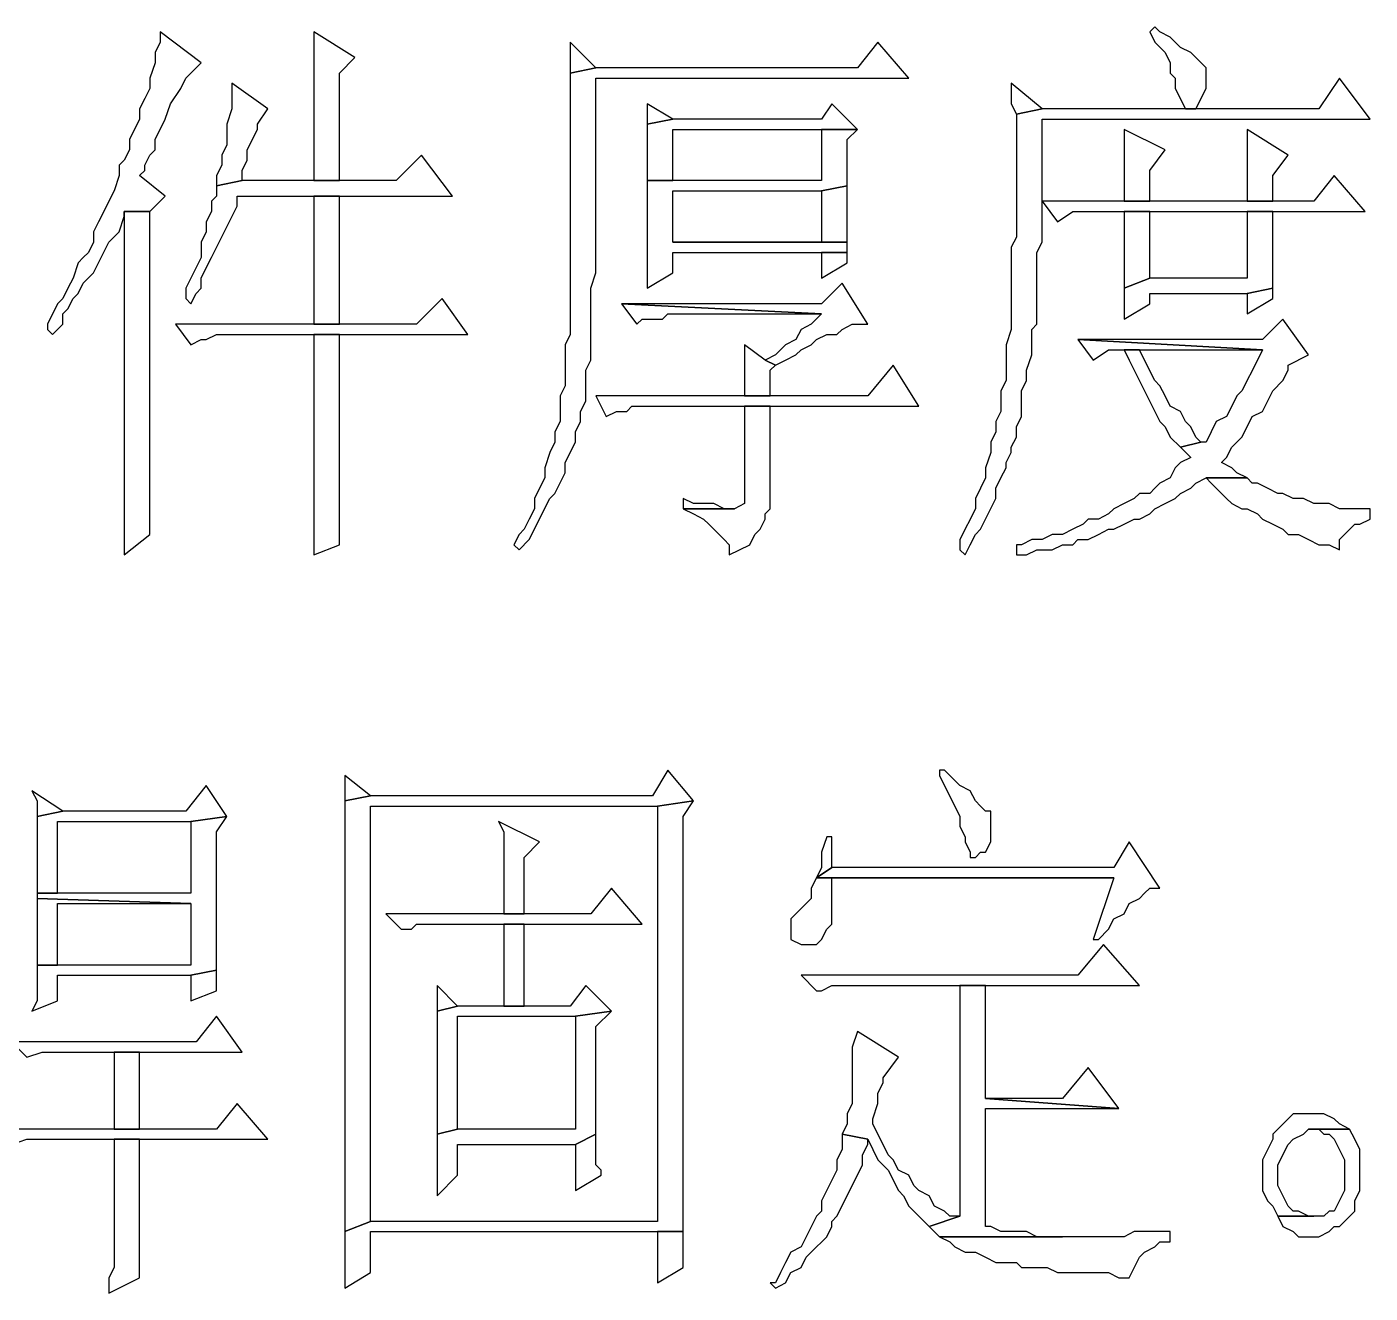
# Model space of a CAD drawing. Extents: x -15.4 to 0.8, y 0.3 to 11.8.
# Drawn here: x -1.1113 to -0.8929, y 10.1044 to 10.3102 of the extents above; entities that cross this region are included whole.
import ezdxf

# ---------------------------------------------------------------- set-up
doc = ezdxf.new("R2010")
doc.units = 0
doc.header["$MEASUREMENT"] = 0
doc.linetypes.add('AUSGEZOGEN', pattern=[0])
doc.layers.get('0').update_dxf_attribs({"linetype": 'AUSGEZOGEN'})

msp = doc.modelspace()

# ---------------------------------------------------------------- linework, layer by layer
for points in [[(-0.92795, 10.31023), (-0.92878, 10.3094), (-0.92878, 10.3094), (-0.92795, 10.30773), (-0.92795, 10.30773), (-0.92628, 10.30606), (-0.92628, 10.30606), (-0.92545, 10.3044), (-0.92545, 10.3044), (-0.92545, 10.30273), (-0.92545, 10.30273), (-0.92461, 10.3019), (-0.92461, 10.3019), (-0.92461, 10.30023), (-0.92461, 10.30023), (-0.92295, 10.2969), (-0.92295, 10.2969), (-0.92128, 10.2969), (-0.92128, 10.2969), (-0.91961, 10.30023), (-0.91961, 10.30023), (-0.91961, 10.30356), (-0.91961, 10.30356), (-0.92211, 10.30606), (-0.92211, 10.30606), (-0.92378, 10.3069), (-0.92378, 10.3069), (-0.92545, 10.30856), (-0.92545, 10.30856), (-0.92711, 10.3094), (-0.92795, 10.31023)], [(-1.08961, 10.3094), (-1.08961, 10.30773), (-1.08961, 10.30773), (-1.09045, 10.30606), (-1.09045, 10.30606), (-1.09045, 10.3044), (-1.09045, 10.3044), (-1.09128, 10.3019), (-1.09128, 10.3019), (-1.09128, 10.30023), (-1.09128, 10.30023), (-1.09211, 10.29856), (-1.09211, 10.29856), (-1.09295, 10.2969), (-1.09295, 10.2969), (-1.09295, 10.29523), (-1.09295, 10.29523), (-1.09461, 10.2919), (-1.09461, 10.2919), (-1.09461, 10.29023), (-1.09461, 10.29023), (-1.09545, 10.28856), (-1.09545, 10.28856), (-1.09628, 10.28773), (-1.09628, 10.28773), (-1.09628, 10.28606), (-1.09628, 10.28606), (-1.09711, 10.28356), (-1.09711, 10.28356), (-1.09961, 10.27856), (-1.09961, 10.27856), (-1.10045, 10.2769), (-1.10045, 10.2769), (-1.10045, 10.27523), (-1.10045, 10.27523), (-1.10128, 10.27356), (-1.10128, 10.27356), (-1.10211, 10.27273), (-1.10211, 10.27273), (-1.10295, 10.2719), (-1.10295, 10.2719), (-1.10378, 10.2694), (-1.10378, 10.2694), (-1.10461, 10.26773), (-1.10461, 10.26773), (-1.10545, 10.26606), (-1.10545, 10.26606), (-1.10628, 10.26523), (-1.10628, 10.26523), (-1.10795, 10.2619), (-1.10795, 10.2619), (-1.10795, 10.26106), (-1.10795, 10.26106), (-1.10711, 10.26023), (-1.10711, 10.26023), (-1.10545, 10.2619), (-1.10545, 10.2619), (-1.10545, 10.26356), (-1.10545, 10.26356), (-1.10461, 10.2644), (-1.10461, 10.2644), (-1.10378, 10.26606), (-1.10378, 10.26606), (-1.10295, 10.2669), (-1.10295, 10.2669), (-1.10211, 10.26856), (-1.10211, 10.26856), (-1.10045, 10.27023), (-1.10045, 10.27023), (-1.09795, 10.27523), (-1.09795, 10.27523), (-1.09628, 10.2769), (-1.09628, 10.2769), (-1.09545, 10.2794), (-1.09545, 10.2794), (-1.09545, 10.28023), (-1.09545, 10.28023), (-1.09128, 10.28023), (-1.09128, 10.28023), (-1.08878, 10.28273), (-1.08878, 10.28273), (-1.09295, 10.28606), (-1.09295, 10.28606), (-1.09211, 10.2869), (-1.09211, 10.2869), (-1.09211, 10.28773), (-1.09211, 10.28773), (-1.09128, 10.2894), (-1.09128, 10.2894), (-1.09045, 10.29023), (-1.09045, 10.29023), (-1.09045, 10.2919), (-1.09045, 10.2919), (-1.08878, 10.29523), (-1.08878, 10.29523), (-1.08795, 10.29773), (-1.08795, 10.29773), (-1.08628, 10.30023), (-1.08628, 10.30023), (-1.08545, 10.3019), (-1.08545, 10.3019), (-1.08295, 10.3044), (-1.08961, 10.3094)], [(-1.06461, 10.3094), (-1.06461, 10.28523), (-1.06461, 10.28523), (-1.06045, 10.28523), (-1.06045, 10.28523), (-1.06045, 10.30273), (-1.06045, 10.30273), (-1.05795, 10.30523), (-1.06461, 10.3094)], [(-0.97295, 10.30773), (-0.97628, 10.30356), (-0.97628, 10.30356), (-1.01878, 10.30356), (-1.01878, 10.30356), (-1.02295, 10.30273), (-1.02295, 10.30273), (-1.02295, 10.26023), (-1.02295, 10.26023), (-1.02378, 10.25856), (-1.02378, 10.25856), (-1.02378, 10.2519), (-1.02378, 10.2519), (-1.02461, 10.25023), (-1.02461, 10.25023), (-1.02461, 10.24606), (-1.02461, 10.24606), (-1.02545, 10.2444), (-1.02545, 10.2444), (-1.02545, 10.24273), (-1.02545, 10.24273), (-1.02628, 10.24106), (-1.02628, 10.24106), (-1.02711, 10.23856), (-1.02711, 10.23856), (-1.02711, 10.2369), (-1.02711, 10.2369), (-1.02795, 10.23523), (-1.02795, 10.23523), (-1.02878, 10.23356), (-1.02878, 10.23356), (-1.02878, 10.2319), (-1.02878, 10.2319), (-1.02961, 10.23023), (-1.02961, 10.23023), (-1.03045, 10.22856), (-1.03045, 10.22856), (-1.03128, 10.22773), (-1.03128, 10.22773), (-1.03211, 10.22606), (-1.03211, 10.22606), (-1.03128, 10.22523), (-1.03128, 10.22523), (-1.02961, 10.2269), (-1.02961, 10.2269), (-1.02628, 10.23356), (-1.02628, 10.23356), (-1.02545, 10.2344), (-1.02545, 10.2344), (-1.02378, 10.23773), (-1.02378, 10.23773), (-1.02378, 10.2394), (-1.02378, 10.2394), (-1.02211, 10.24273), (-1.02211, 10.24273), (-1.02211, 10.2444), (-1.02211, 10.2444), (-1.02128, 10.24606), (-1.02128, 10.24606), (-1.02128, 10.24773), (-1.02128, 10.24773), (-1.02045, 10.2494), (-1.02045, 10.2494), (-1.02045, 10.2544), (-1.02045, 10.2544), (-1.01961, 10.25606), (-1.01961, 10.25606), (-1.01961, 10.26773), (-1.01961, 10.26773), (-1.01878, 10.27023), (-1.01878, 10.27023), (-1.01878, 10.3019), (-1.01878, 10.3019), (-0.96795, 10.3019), (-0.97295, 10.30773)], [(-1.02295, 10.30773), (-1.02295, 10.30273), (-1.02295, 10.30273), (-1.01878, 10.30356), (-1.02295, 10.30773)], [(-1.07795, 10.30106), (-1.07795, 10.2969), (-1.07795, 10.2969), (-1.07878, 10.2944), (-1.07878, 10.2944), (-1.07878, 10.29106), (-1.07878, 10.29106), (-1.07961, 10.2894), (-1.07961, 10.2894), (-1.07961, 10.28773), (-1.07961, 10.28773), (-1.08045, 10.28606), (-1.08045, 10.28606), (-1.08045, 10.2844), (-1.08045, 10.2844), (-1.07628, 10.28523), (-1.07628, 10.28523), (-1.07628, 10.2869), (-1.07628, 10.2869), (-1.07545, 10.28856), (-1.07545, 10.28856), (-1.07545, 10.29023), (-1.07545, 10.29023), (-1.07378, 10.29356), (-1.07378, 10.29356), (-1.07378, 10.2944), (-1.07378, 10.2944), (-1.07211, 10.2969), (-1.07795, 10.30106)], [(-0.89795, 10.3019), (-0.90128, 10.2969), (-0.90128, 10.2969), (-0.94628, 10.2969), (-0.94628, 10.2969), (-0.95045, 10.29606), (-0.95045, 10.29606), (-0.95045, 10.27606), (-0.95045, 10.27606), (-0.95128, 10.2744), (-0.95128, 10.2744), (-0.95128, 10.26106), (-0.95128, 10.26106), (-0.95211, 10.25856), (-0.95211, 10.25856), (-0.95211, 10.25273), (-0.95211, 10.25273), (-0.95295, 10.25106), (-0.95295, 10.25106), (-0.95295, 10.24773), (-0.95295, 10.24773), (-0.95378, 10.24606), (-0.95378, 10.24606), (-0.95378, 10.2444), (-0.95378, 10.2444), (-0.95461, 10.24273), (-0.95461, 10.24273), (-0.95461, 10.24106), (-0.95461, 10.24106), (-0.95545, 10.23856), (-0.95545, 10.23856), (-0.95545, 10.2369), (-0.95545, 10.2369), (-0.95628, 10.23523), (-0.95628, 10.23523), (-0.95711, 10.23356), (-0.95711, 10.23356), (-0.95711, 10.2319), (-0.95711, 10.2319), (-0.95961, 10.2269), (-0.95961, 10.2269), (-0.95961, 10.22523), (-0.95961, 10.22523), (-0.95878, 10.2244), (-0.95878, 10.2244), (-0.95795, 10.22606), (-0.95795, 10.22606), (-0.95711, 10.22773), (-0.95711, 10.22773), (-0.95628, 10.22856), (-0.95628, 10.22856), (-0.95378, 10.23356), (-0.95378, 10.23356), (-0.95378, 10.23523), (-0.95378, 10.23523), (-0.95295, 10.2369), (-0.95295, 10.2369), (-0.95211, 10.23856), (-0.95211, 10.23856), (-0.95211, 10.2394), (-0.95211, 10.2394), (-0.95128, 10.24106), (-0.95128, 10.24106), (-0.95128, 10.2419), (-0.95128, 10.2419), (-0.95045, 10.24356), (-0.95045, 10.24356), (-0.95045, 10.24523), (-0.95045, 10.24523), (-0.94961, 10.2469), (-0.94961, 10.2469), (-0.94961, 10.25106), (-0.94961, 10.25106), (-0.94878, 10.25273), (-0.94878, 10.25273), (-0.94878, 10.2544), (-0.94878, 10.2544), (-0.94795, 10.2569), (-0.94795, 10.2569), (-0.94795, 10.26106), (-0.94795, 10.26106), (-0.94711, 10.2619), (-0.94711, 10.2619), (-0.94711, 10.27356), (-0.94711, 10.27356), (-0.94628, 10.27523), (-0.94628, 10.27523), (-0.94628, 10.29523), (-0.94628, 10.29523), (-0.89295, 10.29523), (-0.89795, 10.3019)], [(-0.95128, 10.30106), (-0.95128, 10.29773), (-0.95128, 10.29773), (-0.95045, 10.29606), (-0.95045, 10.29606), (-0.94628, 10.2969), (-0.95128, 10.30106)], [(-0.98045, 10.29773), (-0.98211, 10.29523), (-0.98211, 10.29523), (-1.00628, 10.29523), (-1.00628, 10.29523), (-1.01045, 10.2944), (-1.01045, 10.2944), (-1.01045, 10.28523), (-1.01045, 10.28523), (-1.00628, 10.28523), (-1.00628, 10.28523), (-1.00628, 10.29356), (-1.00628, 10.29356), (-0.97628, 10.29356), (-0.98045, 10.29773)], [(-1.01045, 10.29773), (-1.01045, 10.2944), (-1.01045, 10.2944), (-1.00628, 10.29523), (-1.01045, 10.29773)], [(-0.97628, 10.29356), (-0.98211, 10.29356), (-0.98211, 10.29356), (-0.98211, 10.28523), (-0.98211, 10.28523), (-1.01045, 10.28523), (-1.01045, 10.28523), (-1.01045, 10.26773), (-1.01045, 10.26773), (-1.00628, 10.27023), (-1.00628, 10.27023), (-1.00628, 10.27356), (-1.00628, 10.27356), (-0.97795, 10.27356), (-0.97795, 10.27356), (-0.97795, 10.27523), (-0.97795, 10.27523), (-1.00628, 10.27523), (-1.00628, 10.27523), (-1.00628, 10.28356), (-1.00628, 10.28356), (-0.98211, 10.28356), (-0.98211, 10.28356), (-0.97795, 10.2844), (-0.97795, 10.2844), (-0.97795, 10.2919), (-0.97628, 10.29356)], [(-0.93295, 10.29356), (-0.93295, 10.2819), (-0.93295, 10.2819), (-0.92878, 10.2819), (-0.92878, 10.2819), (-0.92878, 10.2869), (-0.92878, 10.2869), (-0.92628, 10.29023), (-0.93295, 10.29356)], [(-0.91295, 10.29356), (-0.91295, 10.2819), (-0.91295, 10.2819), (-0.90878, 10.2819), (-0.90878, 10.2819), (-0.90878, 10.28606), (-0.90878, 10.28606), (-0.90628, 10.2894), (-0.91295, 10.29356)], [(-1.04711, 10.2894), (-1.05128, 10.28523), (-1.05128, 10.28523), (-1.07628, 10.28523), (-1.07628, 10.28523), (-1.08045, 10.2844), (-1.08045, 10.2844), (-1.08045, 10.28273), (-1.08045, 10.28273), (-1.08128, 10.2819), (-1.08128, 10.2819), (-1.08128, 10.28023), (-1.08128, 10.28023), (-1.08211, 10.27856), (-1.08211, 10.27856), (-1.08211, 10.2769), (-1.08211, 10.2769), (-1.08295, 10.27523), (-1.08295, 10.27523), (-1.08295, 10.27273), (-1.08295, 10.27273), (-1.08545, 10.26773), (-1.08545, 10.26773), (-1.08545, 10.26606), (-1.08545, 10.26606), (-1.08461, 10.26523), (-1.08461, 10.26523), (-1.08378, 10.2669), (-1.08378, 10.2669), (-1.08295, 10.26773), (-1.08295, 10.26773), (-1.08295, 10.2694), (-1.08295, 10.2694), (-1.08211, 10.27106), (-1.08211, 10.27106), (-1.08128, 10.27273), (-1.08128, 10.27273), (-1.07711, 10.28106), (-1.07711, 10.28106), (-1.07711, 10.28273), (-1.07711, 10.28273), (-1.04211, 10.28273), (-1.04711, 10.2894)], [(-0.89878, 10.28606), (-0.90211, 10.2819), (-0.90211, 10.2819), (-0.94628, 10.2819), (-0.94628, 10.2819), (-0.94378, 10.27856), (-0.94378, 10.27856), (-0.94128, 10.28023), (-0.94128, 10.28023), (-0.89378, 10.28023), (-0.89878, 10.28606)], [(-0.97795, 10.2844), (-0.98211, 10.28356), (-0.98211, 10.28356), (-0.98211, 10.27523), (-0.98211, 10.27523), (-1.00628, 10.27523), (-1.00628, 10.27523), (-0.97795, 10.27523), (-0.97795, 10.27523), (-0.97795, 10.2819), (-0.97795, 10.2844)], [(-1.06045, 10.2619), (-1.06045, 10.28273), (-1.06045, 10.28273), (-1.06461, 10.28273), (-1.06461, 10.28273), (-1.06461, 10.2619), (-1.06461, 10.2619), (-1.06045, 10.2619), (-1.06045, 10.2619)], [(-1.09128, 10.28023), (-1.09545, 10.28023), (-1.09545, 10.28023), (-1.09545, 10.2244), (-1.09545, 10.2244), (-1.09128, 10.22773), (-1.09128, 10.22773), (-1.09128, 10.24273), (-1.09128, 10.28023)], [(-0.92878, 10.28023), (-0.93295, 10.28023), (-0.93295, 10.28023), (-0.93295, 10.26773), (-0.93295, 10.26773), (-0.92878, 10.2694), (-0.92878, 10.28023)], [(-0.90878, 10.28023), (-0.91295, 10.28023), (-0.91295, 10.28023), (-0.91295, 10.2694), (-0.91295, 10.2694), (-0.92878, 10.2694), (-0.92878, 10.2694), (-0.93295, 10.26773), (-0.93295, 10.26773), (-0.93295, 10.26273), (-0.93295, 10.26273), (-0.92878, 10.26523), (-0.92878, 10.26523), (-0.92878, 10.2669), (-0.92878, 10.2669), (-0.91295, 10.2669), (-0.91295, 10.2669), (-0.90878, 10.26773), (-0.90878, 10.26773), (-0.90878, 10.27856), (-0.90878, 10.28023)], [(-0.97795, 10.27356), (-0.98211, 10.27356), (-0.98211, 10.27356), (-0.98211, 10.2694), (-0.98211, 10.2694), (-0.97795, 10.2719), (-0.97795, 10.2719), (-0.97795, 10.27273), (-0.97795, 10.27356)], [(-0.97878, 10.26856), (-0.98211, 10.26523), (-0.98211, 10.26523), (-1.01461, 10.26523), (-1.01461, 10.26523), (-0.98211, 10.26356), (-0.98211, 10.26356), (-0.98378, 10.2619), (-0.98378, 10.2619), (-0.98545, 10.26106), (-0.98545, 10.26106), (-0.98628, 10.2594), (-0.98628, 10.2594), (-0.98795, 10.25856), (-0.98795, 10.25856), (-0.98961, 10.2569), (-0.98961, 10.2569), (-0.99128, 10.25606), (-0.99128, 10.25606), (-0.98961, 10.25523), (-0.98961, 10.25523), (-0.98795, 10.25606), (-0.98795, 10.25606), (-0.98628, 10.2569), (-0.98628, 10.2569), (-0.98545, 10.25773), (-0.98545, 10.25773), (-0.98378, 10.25856), (-0.98378, 10.25856), (-0.98295, 10.2594), (-0.98295, 10.2594), (-0.98128, 10.26023), (-0.98128, 10.26023), (-0.97961, 10.26023), (-0.97961, 10.26023), (-0.97878, 10.26106), (-0.97878, 10.26106), (-0.97711, 10.2619), (-0.97711, 10.2619), (-0.97461, 10.2619), (-0.97878, 10.26856)], [(-1.04378, 10.26606), (-1.04795, 10.2619), (-1.04795, 10.2619), (-1.08711, 10.2619), (-1.08711, 10.2619), (-1.08461, 10.25856), (-1.08461, 10.25856), (-1.08295, 10.2594), (-1.08295, 10.2594), (-1.08211, 10.2594), (-1.08211, 10.2594), (-1.08045, 10.26023), (-1.08045, 10.26023), (-1.03961, 10.26023), (-1.04378, 10.26606)], [(-0.90878, 10.26773), (-0.91295, 10.2669), (-0.91295, 10.2669), (-0.91295, 10.26356), (-0.91295, 10.26356), (-0.90878, 10.26606), (-0.90878, 10.26606), (-0.90878, 10.2669), (-0.90878, 10.26773)], [(-1.01461, 10.26523), (-1.01211, 10.2619), (-1.01211, 10.2619), (-1.01128, 10.26273), (-1.01128, 10.26273), (-1.00795, 10.26273), (-1.00795, 10.26273), (-1.00711, 10.26356), (-1.00711, 10.26356), (-0.98211, 10.26356), (-1.01461, 10.26523)], [(-0.90711, 10.26273), (-0.91045, 10.2594), (-0.91045, 10.2594), (-0.94045, 10.2594), (-0.94045, 10.2594), (-0.91045, 10.25773), (-0.91045, 10.25773), (-0.91128, 10.25606), (-0.91128, 10.25606), (-0.91378, 10.25106), (-0.91378, 10.25106), (-0.91461, 10.25023), (-0.91461, 10.25023), (-0.91545, 10.24856), (-0.91545, 10.24856), (-0.91628, 10.2469), (-0.91628, 10.2469), (-0.91795, 10.24606), (-0.91795, 10.24606), (-0.91961, 10.24273), (-0.91961, 10.24273), (-0.92045, 10.24273), (-0.92045, 10.24273), (-0.92378, 10.2419), (-0.92378, 10.2419), (-0.92211, 10.24023), (-0.92211, 10.24023), (-0.92378, 10.2394), (-0.92378, 10.2394), (-0.92461, 10.23856), (-0.92461, 10.23856), (-0.92545, 10.2369), (-0.92545, 10.2369), (-0.92711, 10.23606), (-0.92711, 10.23606), (-0.92795, 10.23523), (-0.92795, 10.23523), (-0.92878, 10.2344), (-0.92878, 10.2344), (-0.93045, 10.2344), (-0.93045, 10.2344), (-0.93128, 10.23356), (-0.93128, 10.23356), (-0.93295, 10.23273), (-0.93295, 10.23273), (-0.93461, 10.2319), (-0.93461, 10.2319), (-0.93545, 10.23106), (-0.93545, 10.23106), (-0.93711, 10.23023), (-0.93711, 10.23023), (-0.93878, 10.23023), (-0.93878, 10.23023), (-0.93961, 10.2294), (-0.93961, 10.2294), (-0.94128, 10.22856), (-0.94128, 10.22856), (-0.94295, 10.22773), (-0.94295, 10.22773), (-0.94461, 10.22773), (-0.94461, 10.22773), (-0.94628, 10.2269), (-0.94628, 10.2269), (-0.94795, 10.2269), (-0.94795, 10.2269), (-0.94961, 10.22606), (-0.94961, 10.22606), (-0.95045, 10.22606), (-0.95045, 10.22606), (-0.95045, 10.2244), (-0.95045, 10.2244), (-0.94878, 10.2244), (-0.94878, 10.2244), (-0.94711, 10.22523), (-0.94711, 10.22523), (-0.94461, 10.22523), (-0.94461, 10.22523), (-0.94295, 10.22606), (-0.94295, 10.22606), (-0.94128, 10.22606), (-0.94128, 10.22606), (-0.94045, 10.2269), (-0.94045, 10.2269), (-0.93878, 10.2269), (-0.93878, 10.2269), (-0.93711, 10.22773), (-0.93711, 10.22773), (-0.93545, 10.22856), (-0.93545, 10.22856), (-0.93461, 10.22856), (-0.93461, 10.22856), (-0.93295, 10.2294), (-0.93295, 10.2294), (-0.93128, 10.23023), (-0.93128, 10.23023), (-0.93045, 10.23023), (-0.93045, 10.23023), (-0.92878, 10.23106), (-0.92878, 10.23106), (-0.92795, 10.2319), (-0.92795, 10.2319), (-0.92628, 10.23273), (-0.92628, 10.23273), (-0.92461, 10.23356), (-0.92461, 10.23356), (-0.92378, 10.2344), (-0.92378, 10.2344), (-0.92211, 10.23523), (-0.92211, 10.23523), (-0.92128, 10.23606), (-0.92128, 10.23606), (-0.91961, 10.2369), (-0.91961, 10.2369), (-0.91295, 10.2369), (-0.91295, 10.2369), (-0.91461, 10.23773), (-0.91461, 10.23773), (-0.91545, 10.23856), (-0.91545, 10.23856), (-0.91711, 10.2394), (-0.91711, 10.2394), (-0.91628, 10.24023), (-0.91628, 10.24023), (-0.91545, 10.2419), (-0.91545, 10.2419), (-0.91461, 10.24273), (-0.91461, 10.24273), (-0.91378, 10.24356), (-0.91378, 10.24356), (-0.91295, 10.24523), (-0.91295, 10.24523), (-0.91211, 10.2469), (-0.91211, 10.2469), (-0.91045, 10.24773), (-0.91045, 10.24773), (-0.90878, 10.25106), (-0.90878, 10.25106), (-0.90711, 10.25273), (-0.90711, 10.25273), (-0.90628, 10.2544), (-0.90628, 10.2544), (-0.90628, 10.25523), (-0.90628, 10.25523), (-0.90295, 10.2569), (-0.90711, 10.26273)], [(-1.06045, 10.26023), (-1.06461, 10.26023), (-1.06461, 10.26023), (-1.06461, 10.2244), (-1.06461, 10.2244), (-1.06045, 10.22606), (-1.06045, 10.22606), (-1.06045, 10.2594), (-1.06045, 10.26023)], [(-0.99461, 10.25856), (-0.99461, 10.25023), (-0.99461, 10.25023), (-0.99045, 10.25023), (-0.99045, 10.25023), (-0.99045, 10.2544), (-0.99045, 10.2544), (-0.98961, 10.25523), (-0.98961, 10.25523), (-0.99128, 10.25606), (-0.99461, 10.25856)], [(-0.94045, 10.2594), (-0.93795, 10.25606), (-0.93795, 10.25606), (-0.93545, 10.25773), (-0.93545, 10.25773), (-0.91045, 10.25773), (-0.94045, 10.2594)], [(-0.93045, 10.25773), (-0.93295, 10.25773), (-0.93295, 10.25773), (-0.93211, 10.25606), (-0.93211, 10.25606), (-0.92711, 10.24606), (-0.92711, 10.24606), (-0.92628, 10.24523), (-0.92628, 10.24523), (-0.92545, 10.24356), (-0.92545, 10.24356), (-0.92378, 10.2419), (-0.92378, 10.2419), (-0.92045, 10.24273), (-0.92045, 10.24273), (-0.92128, 10.24356), (-0.92128, 10.24356), (-0.92211, 10.24523), (-0.92211, 10.24523), (-0.92295, 10.24606), (-0.92295, 10.24606), (-0.92378, 10.24773), (-0.92378, 10.24773), (-0.92545, 10.24856), (-0.92545, 10.24856), (-0.92628, 10.25023), (-0.92628, 10.25023), (-0.92711, 10.2519), (-0.92711, 10.2519), (-0.92795, 10.25273), (-0.92795, 10.25273), (-0.92961, 10.25606), (-0.93045, 10.25773)], [(-0.97045, 10.25523), (-0.97461, 10.25023), (-0.97461, 10.25023), (-1.01878, 10.25023), (-1.01878, 10.25023), (-1.01711, 10.2469), (-1.01711, 10.2469), (-1.01545, 10.24773), (-1.01545, 10.24773), (-1.01378, 10.24773), (-1.01378, 10.24773), (-1.01295, 10.24856), (-1.01295, 10.24856), (-0.96628, 10.24856), (-0.97045, 10.25523)], [(-0.99045, 10.24856), (-0.99461, 10.24856), (-0.99461, 10.24856), (-0.99461, 10.23273), (-0.99461, 10.23273), (-0.99628, 10.2319), (-0.99628, 10.2319), (-1.00461, 10.2319), (-1.00461, 10.2319), (-1.00295, 10.23106), (-1.00295, 10.23106), (-1.00128, 10.23023), (-1.00128, 10.23023), (-1.00045, 10.2294), (-1.00045, 10.2294), (-0.99878, 10.22773), (-0.99878, 10.22773), (-0.99795, 10.2269), (-0.99795, 10.2269), (-0.99711, 10.22606), (-0.99711, 10.22606), (-0.99711, 10.2244), (-0.99711, 10.2244), (-0.99545, 10.22523), (-0.99545, 10.22523), (-0.99378, 10.22606), (-0.99378, 10.22606), (-0.99295, 10.22773), (-0.99295, 10.22773), (-0.99211, 10.22856), (-0.99211, 10.22856), (-0.99128, 10.23023), (-0.99128, 10.23023), (-0.99128, 10.23106), (-0.99128, 10.23106), (-0.99045, 10.2319), (-0.99045, 10.24856)], [(-0.91295, 10.2369), (-0.91961, 10.2369), (-0.91961, 10.2369), (-0.91878, 10.23606), (-0.91878, 10.23606), (-0.91795, 10.23523), (-0.91795, 10.23523), (-0.91628, 10.23356), (-0.91628, 10.23356), (-0.91545, 10.23273), (-0.91545, 10.23273), (-0.91378, 10.2319), (-0.91378, 10.2319), (-0.91295, 10.2319), (-0.91295, 10.2319), (-0.91128, 10.23106), (-0.91128, 10.23106), (-0.91045, 10.23023), (-0.91045, 10.23023), (-0.90878, 10.2294), (-0.90878, 10.2294), (-0.90711, 10.22856), (-0.90711, 10.22856), (-0.90628, 10.22773), (-0.90628, 10.22773), (-0.90461, 10.22773), (-0.90461, 10.22773), (-0.90295, 10.2269), (-0.90295, 10.2269), (-0.90128, 10.22606), (-0.90128, 10.22606), (-0.89961, 10.22606), (-0.89961, 10.22606), (-0.89795, 10.22523), (-0.89795, 10.22523), (-0.89795, 10.2269), (-0.89795, 10.2269), (-0.89711, 10.22773), (-0.89711, 10.22773), (-0.89545, 10.2294), (-0.89545, 10.2294), (-0.89461, 10.2294), (-0.89461, 10.2294), (-0.89295, 10.23023), (-0.89295, 10.23023), (-0.89295, 10.2319), (-0.89295, 10.2319), (-0.89795, 10.2319), (-0.89795, 10.2319), (-0.89961, 10.23273), (-0.89961, 10.23273), (-0.90211, 10.23273), (-0.90211, 10.23273), (-0.90378, 10.23356), (-0.90378, 10.23356), (-0.90545, 10.23356), (-0.90545, 10.23356), (-0.90711, 10.2344), (-0.90711, 10.2344), (-0.90795, 10.2344), (-0.90795, 10.2344), (-0.90961, 10.23523), (-0.90961, 10.23523), (-0.91128, 10.23606), (-0.91128, 10.23606), (-0.91211, 10.23606), (-0.91295, 10.2369)], [(-1.00461, 10.23356), (-1.00461, 10.2319), (-1.00461, 10.2319), (-0.99628, 10.2319), (-0.99628, 10.2319), (-0.99795, 10.2319), (-0.99795, 10.2319), (-0.99961, 10.23273), (-0.99961, 10.23273), (-1.00295, 10.23273), (-1.00461, 10.23356)], [(-1.00711, 10.1894), (-1.00961, 10.18523), (-1.00961, 10.18523), (-1.05545, 10.18523), (-1.05545, 10.18523), (-1.05961, 10.1844), (-1.05961, 10.1844), (-1.05961, 10.1144), (-1.05961, 10.1144), (-1.05545, 10.11606), (-1.05545, 10.11606), (-1.05545, 10.18356), (-1.05545, 10.18356), (-1.00878, 10.18356), (-1.00878, 10.18356), (-1.00295, 10.1844), (-1.00711, 10.1894)], [(-1.05961, 10.18856), (-1.05961, 10.1844), (-1.05961, 10.1844), (-1.05545, 10.18523), (-1.05961, 10.18856)], [(-0.96295, 10.1894), (-0.96295, 10.18856), (-0.96295, 10.18856), (-0.95961, 10.1819), (-0.95961, 10.1819), (-0.95961, 10.18023), (-0.95961, 10.18023), (-0.95878, 10.17856), (-0.95878, 10.17856), (-0.95878, 10.17773), (-0.95878, 10.17773), (-0.95795, 10.17606), (-0.95795, 10.17606), (-0.95795, 10.17523), (-0.95795, 10.17523), (-0.95711, 10.17523), (-0.95711, 10.17523), (-0.95628, 10.17606), (-0.95628, 10.17606), (-0.95545, 10.17606), (-0.95545, 10.17606), (-0.95461, 10.17773), (-0.95461, 10.17773), (-0.95461, 10.18273), (-0.95461, 10.18273), (-0.95545, 10.18273), (-0.95545, 10.18273), (-0.95628, 10.18356), (-0.95628, 10.18356), (-0.95711, 10.1844), (-0.95711, 10.1844), (-0.95795, 10.18606), (-0.95795, 10.18606), (-0.95961, 10.1869), (-0.95961, 10.1869), (-0.96045, 10.18773), (-0.96045, 10.18773), (-0.96211, 10.1894), (-0.96295, 10.1894)], [(-1.11045, 10.18606), (-1.10961, 10.1844), (-1.10961, 10.1844), (-1.10961, 10.1819), (-1.10961, 10.1819), (-1.10545, 10.18273), (-1.11045, 10.18606)], [(-1.08211, 10.1869), (-1.08545, 10.18273), (-1.08545, 10.18273), (-1.10545, 10.18273), (-1.10545, 10.18273), (-1.10961, 10.1819), (-1.10961, 10.1819), (-1.10961, 10.1694), (-1.10961, 10.1694), (-1.10628, 10.1694), (-1.10628, 10.1694), (-1.10628, 10.18106), (-1.10628, 10.18106), (-1.08461, 10.18106), (-1.08461, 10.18106), (-1.07878, 10.1819), (-1.08211, 10.1869)], [(-1.00295, 10.1844), (-1.00878, 10.18356), (-1.00878, 10.18356), (-1.00878, 10.11606), (-1.00878, 10.11606), (-1.05545, 10.11606), (-1.05545, 10.11606), (-1.05961, 10.1144), (-1.05961, 10.1144), (-1.05961, 10.10523), (-1.05961, 10.10523), (-1.05545, 10.10773), (-1.05545, 10.10773), (-1.05545, 10.1144), (-1.05545, 10.1144), (-1.00461, 10.1144), (-1.00461, 10.1144), (-1.00461, 10.1819), (-1.00295, 10.1844)], [(-1.07878, 10.1819), (-1.08461, 10.18106), (-1.08461, 10.18106), (-1.08461, 10.1694), (-1.08461, 10.1694), (-1.10961, 10.1694), (-1.10961, 10.1694), (-1.10961, 10.16856), (-1.10961, 10.16856), (-1.08461, 10.16773), (-1.08461, 10.16773), (-1.08461, 10.15773), (-1.08461, 10.15773), (-1.10961, 10.15773), (-1.10961, 10.15773), (-1.10961, 10.1519), (-1.10961, 10.1519), (-1.11045, 10.15023), (-1.11045, 10.15023), (-1.10628, 10.1519), (-1.10628, 10.1519), (-1.10628, 10.15606), (-1.10628, 10.15606), (-1.08461, 10.15606), (-1.08461, 10.15606), (-1.08045, 10.1569), (-1.08045, 10.1569), (-1.08045, 10.1794), (-1.07878, 10.1819)], [(-1.03461, 10.18106), (-1.03378, 10.1794), (-1.03378, 10.1794), (-1.03378, 10.16606), (-1.03378, 10.16606), (-1.03045, 10.16606), (-1.03045, 10.16606), (-1.03045, 10.17523), (-1.03045, 10.17523), (-1.02795, 10.17773), (-1.03461, 10.18106)], [(-0.98045, 10.17856), (-0.98128, 10.17856), (-0.98128, 10.17856), (-0.98211, 10.17606), (-0.98211, 10.17606), (-0.98211, 10.17356), (-0.98211, 10.17356), (-0.98295, 10.1719), (-0.98295, 10.1719), (-0.98045, 10.17356), (-0.98045, 10.17856)], [(-0.93211, 10.17773), (-0.93461, 10.17356), (-0.93461, 10.17356), (-0.98045, 10.17356), (-0.98045, 10.17356), (-0.98295, 10.1719), (-0.98295, 10.1719), (-0.93461, 10.1719), (-0.93461, 10.1719), (-0.93795, 10.1619), (-0.93795, 10.1619), (-0.93711, 10.1619), (-0.93711, 10.1619), (-0.93545, 10.16356), (-0.93545, 10.16356), (-0.93461, 10.16523), (-0.93461, 10.16523), (-0.93295, 10.16606), (-0.93295, 10.16606), (-0.93211, 10.16773), (-0.93211, 10.16773), (-0.93045, 10.16856), (-0.93045, 10.16856), (-0.92961, 10.1694), (-0.92961, 10.1694), (-0.92878, 10.17023), (-0.92878, 10.17023), (-0.92711, 10.17023), (-0.93211, 10.17773)], [(-1.01628, 10.17023), (-1.01961, 10.16606), (-1.01961, 10.16606), (-1.05295, 10.16606), (-1.05295, 10.16606), (-1.05045, 10.16356), (-1.05045, 10.16356), (-1.04878, 10.16356), (-1.04878, 10.16356), (-1.04795, 10.1644), (-1.04795, 10.1644), (-1.01128, 10.1644), (-1.01628, 10.17023)], [(-0.98295, 10.1719), (-0.98378, 10.17023), (-0.98378, 10.17023), (-0.98378, 10.16856), (-0.98378, 10.16856), (-0.98461, 10.16773), (-0.98461, 10.16773), (-0.98545, 10.1669), (-0.98545, 10.1669), (-0.98711, 10.16523), (-0.98711, 10.16523), (-0.98711, 10.1619), (-0.98711, 10.1619), (-0.98545, 10.16106), (-0.98545, 10.16106), (-0.98295, 10.16106), (-0.98295, 10.16106), (-0.98211, 10.1619), (-0.98211, 10.1619), (-0.98128, 10.16356), (-0.98128, 10.16356), (-0.98045, 10.1644), (-0.98045, 10.1644), (-0.98045, 10.1719), (-0.98045, 10.1719), (-0.93461, 10.1719), (-0.98295, 10.1719)], [(-1.10961, 10.16856), (-1.10961, 10.15773), (-1.10961, 10.15773), (-1.10628, 10.15773), (-1.10628, 10.15773), (-1.10628, 10.16773), (-1.10628, 10.16773), (-1.08461, 10.16773), (-1.10961, 10.16856)], [(-1.03045, 10.15106), (-1.03045, 10.1644), (-1.03045, 10.1644), (-1.03378, 10.1644), (-1.03378, 10.1644), (-1.03378, 10.15106), (-1.03378, 10.15106), (-1.03045, 10.15106), (-1.03045, 10.15106)], [(-0.93628, 10.16106), (-0.94045, 10.15606), (-0.94045, 10.15606), (-0.98545, 10.15606), (-0.98545, 10.15606), (-0.98295, 10.15356), (-0.98295, 10.15356), (-0.98211, 10.15356), (-0.98211, 10.15356), (-0.98045, 10.1544), (-0.98045, 10.1544), (-0.93045, 10.1544), (-0.93628, 10.16106)], [(-1.08045, 10.1569), (-1.08461, 10.15606), (-1.08461, 10.15606), (-1.08461, 10.1519), (-1.08461, 10.1519), (-1.08045, 10.15356), (-1.08045, 10.15356), (-1.08045, 10.15523), (-1.08045, 10.1569)], [(-1.04461, 10.1544), (-1.04461, 10.15023), (-1.04461, 10.15023), (-1.04128, 10.15106), (-1.04461, 10.1544)], [(-1.02045, 10.1544), (-1.02295, 10.15106), (-1.02295, 10.15106), (-1.04128, 10.15106), (-1.04128, 10.15106), (-1.04461, 10.15023), (-1.04461, 10.15023), (-1.04461, 10.13023), (-1.04461, 10.13023), (-1.04128, 10.13106), (-1.04128, 10.13106), (-1.04128, 10.1494), (-1.04128, 10.1494), (-1.02211, 10.1494), (-1.02211, 10.1494), (-1.01628, 10.15023), (-1.02045, 10.1544)], [(-0.95545, 10.1544), (-0.95961, 10.1544), (-0.95961, 10.1544), (-0.95961, 10.1169), (-0.95961, 10.1169), (-0.96461, 10.11523), (-0.96461, 10.11523), (-0.96295, 10.11356), (-0.96295, 10.11356), (-0.94295, 10.11356), (-0.94295, 10.11356), (-0.94711, 10.11356), (-0.94711, 10.11356), (-0.94878, 10.1144), (-0.94878, 10.1144), (-0.95295, 10.1144), (-0.95295, 10.1144), (-0.95461, 10.11523), (-0.95461, 10.11523), (-0.95545, 10.11523), (-0.95545, 10.11523), (-0.95545, 10.1344), (-0.95545, 10.1344), (-0.93378, 10.1344), (-0.93378, 10.1344), (-0.95545, 10.13606), (-0.95545, 10.1544)], [(-1.08045, 10.1494), (-1.08378, 10.14523), (-1.08378, 10.14523), (-1.11378, 10.14523), (-1.11378, 10.14523), (-1.11128, 10.14273), (-1.11128, 10.14273), (-1.10878, 10.14356), (-1.10878, 10.14356), (-1.07628, 10.14356), (-1.08045, 10.1494)], [(-1.01628, 10.15023), (-1.02211, 10.1494), (-1.02211, 10.1494), (-1.02211, 10.13106), (-1.02211, 10.13106), (-1.04128, 10.13106), (-1.04128, 10.13106), (-1.04461, 10.13023), (-1.04461, 10.13023), (-1.04461, 10.12023), (-1.04461, 10.12023), (-1.04128, 10.12356), (-1.04128, 10.12356), (-1.04128, 10.12856), (-1.04128, 10.12856), (-1.02211, 10.12856), (-1.02211, 10.12856), (-1.01878, 10.13023), (-1.01878, 10.13023), (-1.01878, 10.14773), (-1.01628, 10.15023)], [(-0.97628, 10.1469), (-0.97711, 10.1444), (-0.97711, 10.1444), (-0.97711, 10.13523), (-0.97711, 10.13523), (-0.97795, 10.13356), (-0.97795, 10.13356), (-0.97795, 10.1319), (-0.97795, 10.1319), (-0.97878, 10.13023), (-0.97878, 10.13023), (-0.97461, 10.1294), (-0.97461, 10.1294), (-0.97295, 10.12606), (-0.97295, 10.12606), (-0.97128, 10.1244), (-0.97128, 10.1244), (-0.96961, 10.12106), (-0.96961, 10.12106), (-0.96878, 10.12023), (-0.96878, 10.12023), (-0.96795, 10.11856), (-0.96795, 10.11856), (-0.96711, 10.11773), (-0.96711, 10.11773), (-0.96461, 10.11523), (-0.96461, 10.11523), (-0.95961, 10.1169), (-0.95961, 10.1169), (-0.96128, 10.1169), (-0.96128, 10.1169), (-0.96211, 10.11773), (-0.96211, 10.11773), (-0.96378, 10.11856), (-0.96378, 10.11856), (-0.96461, 10.12023), (-0.96461, 10.12023), (-0.96628, 10.12106), (-0.96628, 10.12106), (-0.96711, 10.1219), (-0.96711, 10.1219), (-0.96795, 10.12356), (-0.96795, 10.12356), (-0.96961, 10.1244), (-0.96961, 10.1244), (-0.97045, 10.12606), (-0.97045, 10.12606), (-0.97128, 10.1269), (-0.97128, 10.1269), (-0.97378, 10.1319), (-0.97378, 10.1319), (-0.97378, 10.13273), (-0.97378, 10.13273), (-0.97295, 10.13523), (-0.97295, 10.13523), (-0.97295, 10.1369), (-0.97295, 10.1369), (-0.97211, 10.13856), (-0.97211, 10.13856), (-0.97211, 10.1394), (-0.97211, 10.1394), (-0.96961, 10.14273), (-0.97628, 10.1469)], [(-1.09295, 10.13106), (-1.09295, 10.14356), (-1.09295, 10.14356), (-1.09711, 10.14356), (-1.09711, 10.14356), (-1.09711, 10.13106), (-1.09711, 10.13106), (-1.09295, 10.13106), (-1.09295, 10.13106)], [(-0.93878, 10.14106), (-0.94295, 10.13606), (-0.94295, 10.13606), (-0.95545, 10.13606), (-0.95545, 10.13606), (-0.93378, 10.1344), (-0.93878, 10.14106)], [(-1.07711, 10.13523), (-1.08045, 10.13106), (-1.08045, 10.13106), (-1.11628, 10.13106), (-1.11628, 10.13106), (-1.11378, 10.12856), (-1.11378, 10.12856), (-1.11128, 10.1294), (-1.11128, 10.1294), (-1.07211, 10.1294), (-1.07711, 10.13523)], [(-0.90211, 10.13356), (-0.90545, 10.13356), (-0.90545, 10.13356), (-0.90628, 10.13273), (-0.90628, 10.13273), (-0.90795, 10.13106), (-0.90795, 10.13106), (-0.90878, 10.13023), (-0.90878, 10.13023), (-0.90878, 10.1294), (-0.90878, 10.1294), (-0.91045, 10.12606), (-0.91045, 10.12606), (-0.91045, 10.12106), (-0.91045, 10.12106), (-0.90961, 10.1194), (-0.90961, 10.1194), (-0.90878, 10.11856), (-0.90878, 10.11856), (-0.90795, 10.1169), (-0.90795, 10.1169), (-0.90211, 10.1169), (-0.90211, 10.1169), (-0.90295, 10.1169), (-0.90295, 10.1169), (-0.90461, 10.11773), (-0.90461, 10.11773), (-0.90545, 10.11773), (-0.90545, 10.11773), (-0.90628, 10.11856), (-0.90628, 10.11856), (-0.90795, 10.1219), (-0.90795, 10.1219), (-0.90795, 10.12523), (-0.90795, 10.12523), (-0.90628, 10.12856), (-0.90628, 10.12856), (-0.90545, 10.1294), (-0.90545, 10.1294), (-0.90378, 10.13023), (-0.90378, 10.13023), (-0.90295, 10.13106), (-0.90295, 10.13106), (-0.89628, 10.13106), (-0.89628, 10.13106), (-0.89795, 10.1319), (-0.89795, 10.1319), (-0.89878, 10.13273), (-0.89878, 10.13273), (-0.90045, 10.13356), (-0.90211, 10.13356)], [(-0.89628, 10.13106), (-0.90295, 10.13106), (-0.90295, 10.13106), (-0.90128, 10.13106), (-0.90128, 10.13106), (-0.90045, 10.13023), (-0.90045, 10.13023), (-0.89961, 10.13023), (-0.89961, 10.13023), (-0.89878, 10.1294), (-0.89878, 10.1294), (-0.89711, 10.12606), (-0.89711, 10.12606), (-0.89711, 10.12106), (-0.89711, 10.12106), (-0.89878, 10.11773), (-0.89878, 10.11773), (-0.89961, 10.11773), (-0.89961, 10.11773), (-0.90045, 10.1169), (-0.90045, 10.1169), (-0.90795, 10.1169), (-0.90795, 10.1169), (-0.90711, 10.11523), (-0.90711, 10.11523), (-0.90545, 10.1144), (-0.90545, 10.1144), (-0.90461, 10.11356), (-0.90461, 10.11356), (-0.90128, 10.11356), (-0.90128, 10.11356), (-0.89961, 10.1144), (-0.89961, 10.1144), (-0.89878, 10.11523), (-0.89878, 10.11523), (-0.89795, 10.11523), (-0.89795, 10.11523), (-0.89545, 10.11773), (-0.89545, 10.11773), (-0.89545, 10.1194), (-0.89545, 10.1194), (-0.89461, 10.12106), (-0.89461, 10.12106), (-0.89461, 10.12773), (-0.89461, 10.12773), (-0.89545, 10.1294), (-0.89628, 10.13106)], [(-1.09295, 10.1294), (-1.09711, 10.1294), (-1.09711, 10.1294), (-1.09711, 10.10856), (-1.09711, 10.10856), (-1.09795, 10.1069), (-1.09795, 10.1069), (-1.09795, 10.1044), (-1.09795, 10.1044), (-1.09295, 10.1069), (-1.09295, 10.1069), (-1.09295, 10.1269), (-1.09295, 10.1294)], [(-1.01878, 10.13023), (-1.02211, 10.12856), (-1.02211, 10.12856), (-1.02211, 10.12106), (-1.02211, 10.12106), (-1.01795, 10.12356), (-1.01795, 10.12356), (-1.01795, 10.1244), (-1.01795, 10.1244), (-1.01878, 10.12523), (-1.01878, 10.12523), (-1.01878, 10.12856), (-1.01878, 10.13023)], [(-0.97878, 10.13023), (-0.97878, 10.12773), (-0.97878, 10.12773), (-0.97961, 10.12606), (-0.97961, 10.12606), (-0.97961, 10.1244), (-0.97961, 10.1244), (-0.98211, 10.1194), (-0.98211, 10.1194), (-0.98211, 10.11773), (-0.98211, 10.11773), (-0.98295, 10.1169), (-0.98295, 10.1169), (-0.98545, 10.1119), (-0.98545, 10.1119), (-0.98711, 10.11106), (-0.98711, 10.11106), (-0.98795, 10.1094), (-0.98795, 10.1094), (-0.98878, 10.10773), (-0.98878, 10.10773), (-0.98961, 10.10606), (-0.98961, 10.10606), (-0.99045, 10.10606), (-0.99045, 10.10606), (-0.98961, 10.10523), (-0.98961, 10.10523), (-0.98795, 10.10606), (-0.98795, 10.10606), (-0.98711, 10.10773), (-0.98711, 10.10773), (-0.98545, 10.10856), (-0.98545, 10.10856), (-0.98461, 10.11023), (-0.98461, 10.11023), (-0.98378, 10.11106), (-0.98378, 10.11106), (-0.98128, 10.11356), (-0.98128, 10.11356), (-0.98045, 10.11523), (-0.98045, 10.11523), (-0.98045, 10.11606), (-0.98045, 10.11606), (-0.97961, 10.1169), (-0.97961, 10.1169), (-0.97795, 10.12023), (-0.97795, 10.12023), (-0.97711, 10.1219), (-0.97711, 10.1219), (-0.97628, 10.12356), (-0.97628, 10.12356), (-0.97545, 10.12523), (-0.97545, 10.12523), (-0.97545, 10.1269), (-0.97545, 10.1269), (-0.97461, 10.12856), (-0.97461, 10.12856), (-0.97461, 10.1294), (-0.97878, 10.13023)], [(-1.00461, 10.1144), (-1.00878, 10.1144), (-1.00878, 10.1144), (-1.00878, 10.10606), (-1.00878, 10.10606), (-1.00461, 10.10856), (-1.00461, 10.10856), (-1.00461, 10.11273), (-1.00461, 10.1144)], [(-0.92545, 10.1144), (-0.93128, 10.1144), (-0.93128, 10.1144), (-0.93295, 10.11356), (-0.93295, 10.11356), (-0.96295, 10.11356), (-0.96295, 10.11356), (-0.96128, 10.11273), (-0.96128, 10.11273), (-0.96045, 10.1119), (-0.96045, 10.1119), (-0.95878, 10.11106), (-0.95878, 10.11106), (-0.95711, 10.11106), (-0.95711, 10.11106), (-0.95545, 10.11023), (-0.95545, 10.11023), (-0.95378, 10.1094), (-0.95378, 10.1094), (-0.95045, 10.1094), (-0.95045, 10.1094), (-0.94961, 10.10856), (-0.94961, 10.10856), (-0.94545, 10.10856), (-0.94545, 10.10856), (-0.94378, 10.10773), (-0.94378, 10.10773), (-0.93545, 10.10773), (-0.93545, 10.10773), (-0.93378, 10.1069), (-0.93378, 10.1069), (-0.93211, 10.1069), (-0.93211, 10.1069), (-0.93045, 10.11023), (-0.93045, 10.11023), (-0.92961, 10.11106), (-0.92961, 10.11106), (-0.92795, 10.1119), (-0.92795, 10.1119), (-0.92711, 10.11273), (-0.92711, 10.11273), (-0.92545, 10.11273), (-0.92545, 10.1144)]]:
    msp.add_lwpolyline(points)

doc.saveas('drawing.dxf')
